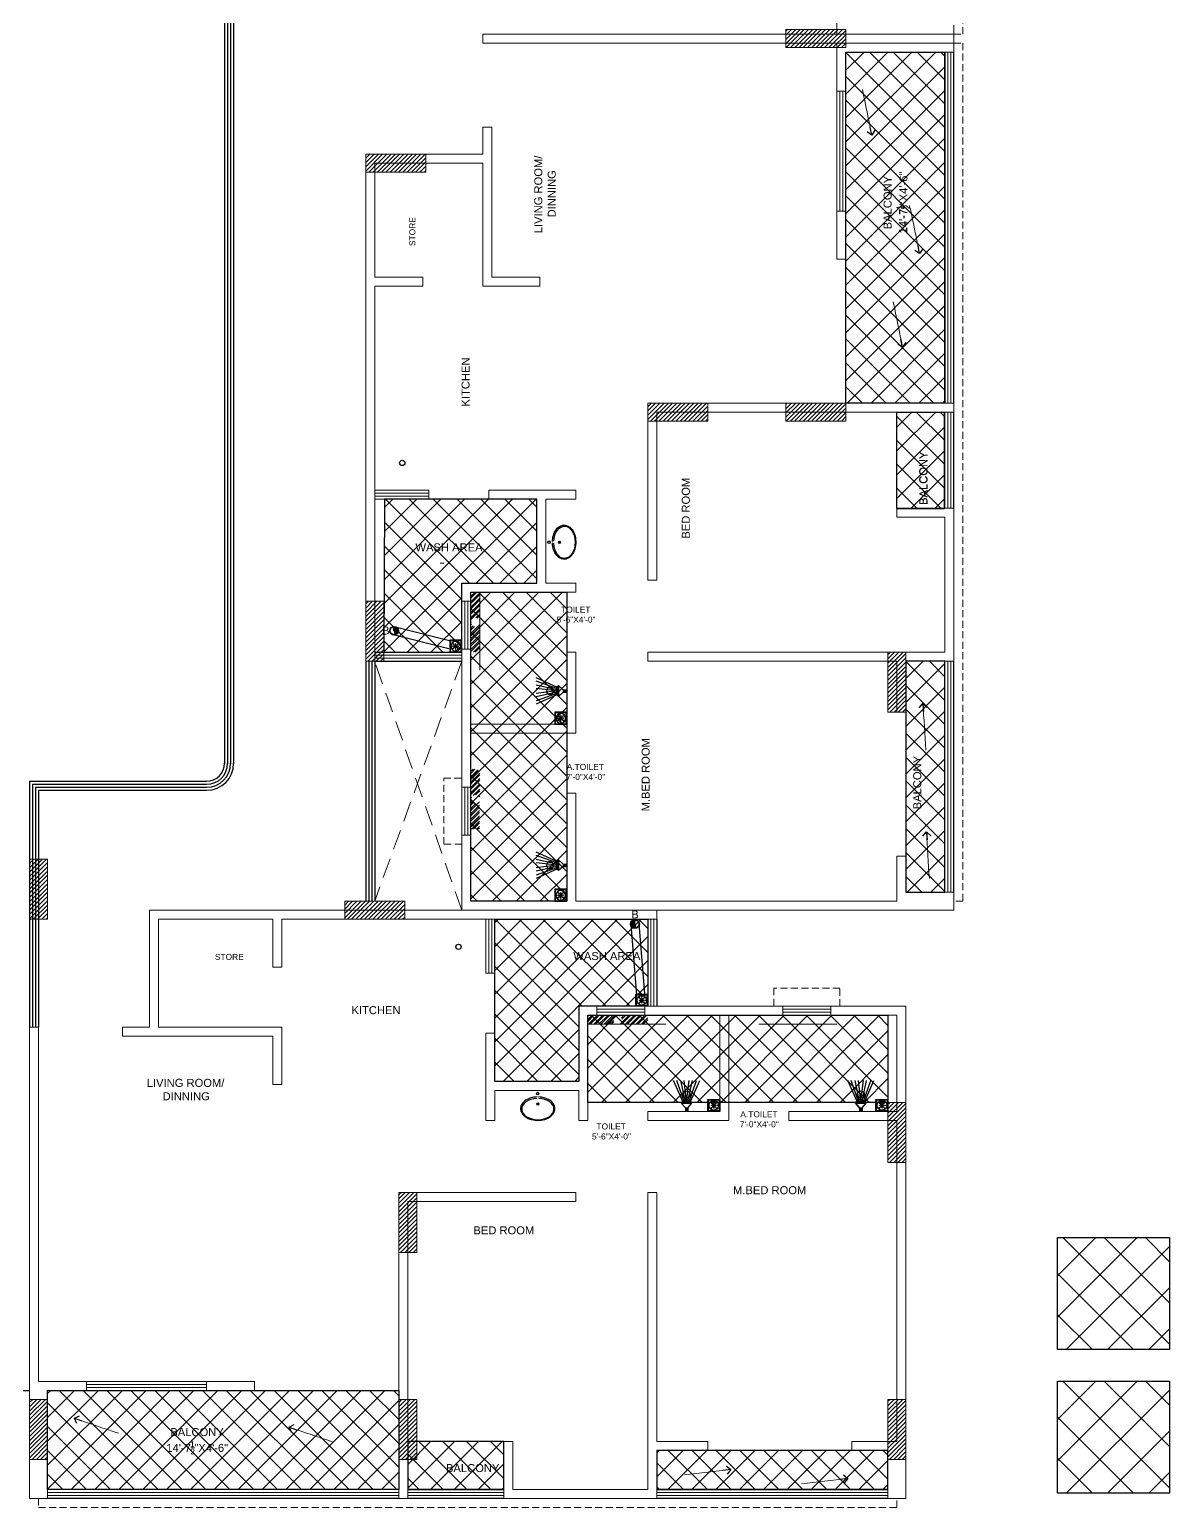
# Model space of a CAD drawing. Header units: inches. Extents: x 1807 to 67852, y 1160 to 20242.
# Drawn here: x 33073 to 33643, y 8234 to 8973 of the extents above; entities that cross this region are included whole.
import ezdxf

# ---------------------------------------------------------------- set-up
doc = ezdxf.new("R2010")
doc.units = ezdxf.units.IN
doc.header["$MEASUREMENT"] = 0
doc.linetypes.add('DASHED', pattern=[0.75, 0.5, -0.25])
doc.layers.get('0').update_dxf_attribs({"lineweight": 20})
for name, color, linetype, lineweight in [('02WINDOW & DOTTED', 8, 'Continuous', 20), ('4 upvc pip hatch', 6, 'Continuous', 5), ('4. UPCV', 6, 'Continuous', 30), ('AP_TEXT', 7, 'Continuous', 13), ('Bathing', 3, 'Continuous', 30), ('column_01', 7, 'Continuous', 18), ('Dummy wall', 8, 'Continuous', 18), ('HATCH', 8, 'Continuous', 0), ('N.WALL', 7, 'Continuous', 25), ('PROJ.', 8, 'DASHED', 20), ('RAILING', 8, 'Continuous', 25), ('Railing 01', 8, 'Continuous', 18), ('SUNK', 216, 'Continuous', 30), ('SUNK HTACH', 165, 'Continuous', 15), ('wall', 7, 'Continuous', 20), ('WINDOW', 8, 'Continuous', 15)]:
    doc.layers.add(name, color=color, linetype=linetype, lineweight=lineweight)
doc.styles.add('Krupalu', font='arial.ttf', dxfattribs={"height": 8})
doc.styles.add('Krupalu 1', font='arial.ttf')
doc.dimstyles.new('Krupalu', dxfattribs={"dimtxt": 4, "dimasz": 4, "dimexe": 0, "dimexo": 0, "dimgap": 0.09, "dimtad": 0, "dimtoh": 1, "dimdec": 0, "dimzin": 3, "dimdsep": 46, "dimlunit": 4, "dimtxsty": 'Krupalu', "dimblk": 'DOTSMALL', "dimcen": 0, "dimse1": 1, "dimse2": 1, "dimclrd": 256, "dimclre": 256, "dimclrt": 7, "dimadec": 0, "dimazin": 0, "dimtfac": 1, "dimtdec": 0, "dimtofl": 0, "dimtmove": 1, "dimatfit": 0, "dimldrblk": 'OPEN90', "dimfxl": 1, "dimtolj": 1, "dimtzin": 0, "dimlwd": -1, "dimarcsym": 0})
pattern_1 = [(45, (-2883.8112, 0), (-1.0606601718, 1.0606601718), [])]
pattern_2 = [(135, (38121.4615, -55328.927), (5.9662135, 5.9662135), []), (45, (38121.4615, -55328.927), (5.9662135, -5.9662135), [])]
pattern_3 = [(45, (-58258.9294, -3500.1794), (1.325825215, -1.325825215), []), (45, (-58258.9294, -3499.2955), (1.325825215, -1.325825215), [])]

# ---------------------------------------------------------------- blocks, each defined once
blk = doc.blocks.new('dfhtutrut')
at = {"layer": 'HATCH'}
h = blk.add_hatch(dxfattribs=at)
h.set_pattern_fill('ANSI31', color=256, scale=12, style=0)
h.set_pattern_definition(pattern_1)
h.paths.add_polyline_path([(143178.93, -630693.73), (143148.93, -630693.73), (143148.93, -630684.73), (143178.93, -630684.73)])
h = blk.add_hatch(dxfattribs=at)
h.set_pattern_fill('ANSI31', color=256, scale=12, style=0)
h.set_pattern_definition(pattern_1)
h.paths.add_polyline_path([(142938.93, -630755.98), (142968.93, -630755.98), (142968.93, -630746.98), (142938.93, -630746.98)])
h = blk.add_hatch(dxfattribs=at)
h.set_pattern_fill('ANSI31', color=256, scale=12, style=0)
h.set_pattern_definition(pattern_1)
h.paths.add_polyline_path([(143079.92, -630880.48), (143109.92, -630880.48), (143109.92, -630871.48), (143079.92, -630871.48)])
h = blk.add_hatch(dxfattribs=at)
h.set_pattern_fill('ANSI31', color=256, scale=12, style=0)
h.set_pattern_definition(pattern_1)
h.paths.add_polyline_path([(143178.93, -630880.48), (143148.93, -630880.48), (143148.93, -630871.48), (143178.93, -630871.48)])
h = blk.add_hatch(dxfattribs=at)
h.set_pattern_fill('ANSI31', color=256, scale=12, style=0)
h.set_pattern_definition(pattern_1)
h.paths.add_polyline_path([(142947.93, -631000.48), (142947.93, -630970.48), (142938.93, -630970.48), (142938.93, -631000.48)])
h = blk.add_hatch(dxfattribs=at)
h.set_pattern_fill('ANSI31', color=256, scale=12, style=0)
h.set_pattern_definition(pattern_1)
h.paths.add_polyline_path([(143199.93, -630995.98), (143199.93, -631025.98), (143208.93, -631025.98), (143208.93, -630995.98)])
h = blk.add_hatch(dxfattribs=at)
h.set_pattern_fill('ANSI31', color=256, scale=12, style=0)
h.set_pattern_definition(pattern_1)
h.paths.add_polyline_path([(142779.93, -631129.48), (142779.93, -631099.48), (142770.93, -631099.48), (142770.93, -631129.48)])
h = blk.add_hatch(dxfattribs=at)
h.set_pattern_fill('ANSI31', color=256, scale=12, style=0)
h.set_pattern_definition(pattern_1)
h.paths.add_polyline_path([(142928.43, -631129.48), (142958.43, -631129.48), (142958.43, -631120.48), (142928.43, -631120.48)])
h = blk.add_hatch(dxfattribs=at)
h.set_pattern_fill('ANSI31', color=256, scale=12, style=0)
h.set_pattern_definition(pattern_1)
h.paths.add_polyline_path([(143208.93, -631220.98), (143208.93, -631250.98), (143199.93, -631250.98), (143199.93, -631220.98)])
h = blk.add_hatch(dxfattribs=at)
h.set_pattern_fill('ANSI31', color=256, scale=12, style=0)
h.set_pattern_definition(pattern_1)
h.paths.add_polyline_path([(142964.43, -631265.98), (142964.43, -631295.98), (142955.43, -631295.98), (142955.43, -631265.98)])
h = blk.add_hatch(dxfattribs=at)
h.set_pattern_fill('ANSI31', color=256, scale=12, style=0)
h.set_pattern_definition(pattern_1)
h.paths.add_polyline_path([(142779.93, -631399.48), (142779.93, -631369.48), (142770.93, -631369.48), (142770.93, -631399.48)])
h = blk.add_hatch(dxfattribs=at)
h.set_pattern_fill('ANSI31', color=256, scale=12, style=0)
h.set_pattern_definition(pattern_1)
h.paths.add_polyline_path([(142964.43, -631399.48), (142964.43, -631369.48), (142955.43, -631369.48), (142955.43, -631399.48)])
h = blk.add_hatch(dxfattribs=at)
h.set_pattern_fill('ANSI31', color=256, scale=12, style=0)
h.set_pattern_definition(pattern_1)
h.paths.add_polyline_path([(143208.93, -631399.48), (143208.93, -631369.48), (143199.93, -631369.48), (143199.93, -631399.48)])
at = {"layer": 'column_01'}
for points in [[(143178.93, -630693.73), (143148.93, -630693.73), (143148.93, -630684.73), (143178.93, -630684.73)], [(142938.93, -630755.98), (142968.93, -630755.98), (142968.93, -630746.98), (142938.93, -630746.98)], [(143079.92, -630880.48), (143109.92, -630880.48), (143109.92, -630871.48), (143079.92, -630871.48)], [(143178.93, -630880.48), (143148.93, -630880.48), (143148.93, -630871.48), (143178.93, -630871.48)], [(142947.93, -631000.48), (142947.93, -630970.48), (142938.93, -630970.48), (142938.93, -631000.48)], [(143199.93, -630995.98), (143199.93, -631025.98), (143208.93, -631025.98), (143208.93, -630995.98)], [(142779.93, -631129.48), (142779.93, -631099.48), (142770.93, -631099.48), (142770.93, -631129.48)], [(142928.43, -631129.48), (142958.43, -631129.48), (142958.43, -631120.48), (142928.43, -631120.48)], [(143208.93, -631220.98), (143208.93, -631250.98), (143199.93, -631250.98), (143199.93, -631220.98)], [(142964.43, -631265.98), (142964.43, -631295.98), (142955.43, -631295.98), (142955.43, -631265.98)], [(142779.93, -631399.48), (142779.93, -631369.48), (142770.93, -631369.48), (142770.93, -631399.48)], [(142964.43, -631399.48), (142964.43, -631369.48), (142955.43, -631369.48), (142955.43, -631399.48)], [(143208.93, -631399.48), (143208.93, -631369.48), (143199.93, -631369.48), (143199.93, -631399.48)]]:
    blk.add_lwpolyline(points, close=True, dxfattribs=at)
blk = doc.blocks.new('Shower')
at = {"layer": 'Bathing'}
h = blk.add_hatch(color=256, dxfattribs=at)
h.paths.add_polyline_path([(60267.42, -3620.43), (60268.65, -3620.43), (60268.65, -3618.64), (60267.42, -3618.64)])
h.paths.add_polyline_path([(60270.16, -3623.63), (60270.73, -3622.8), (60265.35, -3622.8), (60266.15, -3623.63)])
at = {"layer": 'Bathing', "ltscale": 3}
for p, q in [((60267.42, -3620.43), (60267.42, -3618.64)), ((60268.65, -3618.64), (60267.42, -3618.64)), ((60268.65, -3618.64), (60267.42, -3618.64)), ((60268.65, -3620.43), (60268.65, -3618.64)), ((60266.15, -3623.63), (60261.5, -3634)), ((60266.78, -3623.63), (60263.15, -3634)), ((60267.42, -3623.63), (60265.17, -3634)), ((60267.42, -3620.43), (60265.35, -3622.8)), ((60265.35, -3622.8), (60266.15, -3623.63)), ((60270.73, -3622.8), (60265.35, -3622.8)), ((60266.15, -3623.63), (60270.16, -3623.63)), ((60268.04, -3623.63), (60266.8, -3634)), ((60268.65, -3620.43), (60267.42, -3620.43)), ((60268.65, -3620.43), (60267.42, -3620.43)), ((60268.04, -3623.63), (60269.27, -3634)), ((60268.65, -3620.43), (60270.73, -3622.8)), ((60268.65, -3623.63), (60270.9, -3634)), ((60269.29, -3623.63), (60272.92, -3634)), ((60269.92, -3623.63), (60274.57, -3634)), ((60270.16, -3623.63), (60270.73, -3622.8))]:
    blk.add_line(p, q, dxfattribs=at)
for points in [[(60267.42, -3620.43), (60265.35, -3622.8)], [(60270.73, -3622.8), (60268.65, -3620.43)]]:
    blk.add_lwpolyline(points, dxfattribs=at)
blk.add_circle((60268.04, -3627.04), 1.78, dxfattribs=at)
blk = doc.blocks.new('rwrwq')
at = {"layer": 'Bathing'}
for points in [[(19894.37, -3202.34), (19894.37, -3196.34), (19900.37, -3196.34), (19900.37, -3202.34)], [(19894.65, -3202.07), (19894.65, -3196.62), (19900.1, -3196.62), (19900.1, -3202.07)]]:
    blk.add_lwpolyline(points, close=True, dxfattribs=at)
for centre, radius in [((19897.37, -3199.34), 2.42), ((19895.93, -3197.89), 0.129), ((19896.42, -3198.38), 0.129), ((19896.94, -3198.91), 0.129), ((19897.37, -3198.11), 0.129), ((19897.37, -3198.11), 0.129), ((19897.37, -3198.83), 0.129), ((19897.37, -3198.83), 0.129), ((19897.81, -3198.91), 0.129), ((19898.33, -3198.38), 0.129), ((19898.82, -3197.89), 0.129), ((19895.5, -3199.34), 0.129), ((19895.93, -3200.79), 0.129), ((19896.22, -3199.34), 0.129), ((19896.42, -3200.3), 0.129), ((19896.87, -3199.34), 0.129), ((19896.94, -3199.77), 0.129), ((19897.37, -3199.34), 0.129), ((19897.37, -3199.85), 0.129), ((19897.37, -3199.85), 0.129), ((19897.37, -3200.57), 0.129), ((19897.37, -3200.57), 0.129), ((19897.37, -3201.28), 0.129), ((19897.37, -3201.28), 0.129), ((19897.81, -3199.77), 0.129), ((19897.88, -3199.34), 0.129), ((19898.33, -3200.3), 0.129), ((19898.52, -3199.34), 0.129), ((19898.82, -3200.79), 0.129)]:
    blk.add_circle(centre, radius, dxfattribs=at)
blk = doc.blocks.new('_DotSmall')
at = {"color": 0, "linetype": 'ByBlock', "const_width": 0.5}
blk.add_lwpolyline([(-0.0625, 0, 1), (0.0625, 0, 1)], format="xyb", close=True, dxfattribs=at)
blk = doc.blocks.new('_Open90')
at = {"color": 0, "linetype": 'ByBlock', "lineweight": -2}
for p, q in [((0, 0), (-1, 0)), ((-0.5, 0.5), (0, 0)), ((0, 0), (-0.5, -0.5))]:
    blk.add_line(p, q, dxfattribs=at)

msp = doc.modelspace()

# ---------------------------------------------------------------- hatches: boundary and pattern name
at = {"layer": '4 upvc pip hatch', "ltscale": 10}
h = msp.add_hatch(dxfattribs=at)
h.set_pattern_fill('ANSI31', color=256, scale=2, angle=180, style=0)
h.set_pattern_definition([(315, (-9782.81048, 102489.71072), (-0.1767766953, -0.1767766953), [])])
edge = h.paths.add_edge_path()
edge.add_spline(control_points=[(33255.63, 8674.4), (33255.35, 8674.02), (33254.67, 8673.1), (33256.18, 8671.73), (33255.52, 8670.79), (33255.25, 8670.42)], knot_values=[0, 0, 0, 0, 1.259254, 3.09623, 4.348223, 4.348223, 4.348223, 4.348223], degree=3, periodic=0)
edge.add_arc((33255.49, 8672.4), 2, 263.26204, 360)
edge.add_arc((33255.49, 8672.4), 2, 0, 85.93661)
h = msp.add_hatch(dxfattribs=at)
h.set_pattern_fill('ANSI31', color=256, scale=2, angle=180, style=0)
h.set_pattern_definition([(225, (75832.24562, 102343.11293), (0.1767766953, -0.1767766953), [])])
edge = h.paths.add_edge_path()
edge.add_spline(control_points=[(33375.99, 8527.8), (33375.71, 8527.42), (33375.03, 8526.5), (33376.54, 8525.13), (33375.88, 8524.2), (33375.61, 8523.82)], knot_values=[0, 0, 0, 0, 1.259254, 3.09623, 4.348223, 4.348223, 4.348223, 4.348223], degree=3, periodic=0)
edge.add_arc((33375.85, 8525.8), 2, 83.26204, 180)
edge.add_arc((33375.85, 8525.8), 2, 180, 265.93661)
at = {"layer": 'Dummy wall', "ltscale": 10}
h = msp.add_hatch(dxfattribs=at)
h.set_pattern_fill('ANSI32', color=256, scale=5, angle=90, style=0)
h.set_pattern_definition(pattern_3)
h.paths.add_polyline_path([(33293.78, 8661.67), (33298.28, 8661.67), (33298.28, 8672.23), (33298.28, 8673.69), (33298.28, 8676.67, -2.414214), (33296.14, 8678.82, -0.408178), (33298.28, 8676.72), (33298.28, 8679.66), (33298.28, 8681.21), (33298.28, 8691.67), (33293.78, 8691.67), (33293.78, 8667.67)])
h = msp.add_hatch(dxfattribs=at)
h.set_pattern_fill('ANSI32', color=256, scale=5, angle=90, style=0)
h.set_pattern_definition(pattern_3)
h.paths.add_polyline_path([(33298.28, 8591.16), (33298.28, 8592.71), (33298.28, 8601.33), (33297.15, 8603.17), (33293.78, 8603.17), (33293.78, 8594.17), (33293.78, 8573.17), (33294.14, 8573.17), (33294.14, 8587.41, -0.091616), (33294, 8588.17, -1), (33298.28, 8588.17)])
h = msp.add_hatch(dxfattribs=at)
h.set_pattern_fill('ANSI32', color=256, scale=5, angle=90, style=0)
h.set_pattern_definition(pattern_3)
h.paths.add_polyline_path([(33298.14, 8573.17), (33298.14, 8587.41, -0.688072), (33294.14, 8587.41), (33294.14, 8573.17)])
h = msp.add_hatch(dxfattribs=at)
h.set_pattern_fill('ANSI32', color=256, scale=5, angle=180, style=0)
h.set_pattern_definition([(225, (45544.14, 100032.889), (1.325825215, -1.325825215), []), (225, (45543.2561, 100032.889), (1.325825215, -1.325825215), [])])
h.paths.add_polyline_path([(33382.29, 8480.17), (33382.29, 8475.67), (33371.73, 8475.67), (33370.27, 8475.67), (33367.29, 8475.67, 2.414214), (33365.14, 8477.82, 0.408178), (33367.24, 8475.67), (33364.3, 8475.67), (33362.75, 8475.67), (33352.29, 8475.67), (33352.29, 8480.17), (33376.29, 8480.17)])
at = {"layer": 'SUNK HTACH', "ltscale": 10}
h = msp.add_hatch(dxfattribs=at)
h.set_pattern_fill('ANSI37', color=114, scale=67.5, angle=180, style=0)
h.set_pattern_definition(pattern_2)
h.paths.add_polyline_path([(33481.29, 8961.67), (33530.79, 8961.67), (33530.79, 8786.17), (33481.29, 8786.17)])
h = msp.add_hatch(dxfattribs=at)
h.set_pattern_fill('ANSI37', color=114, scale=67.5, angle=180, style=0)
h.set_pattern_definition([(225, (38121.27, 73265.667), (5.9662135, -5.9662135), []), (315, (38121.27, 73265.667), (5.9662135, 5.9662135), [])])
h.paths.add_polyline_path([(33506.6, 8733.56), (33530.6, 8733.56), (33530.6, 8781.56), (33506.6, 8781.56)])
h = msp.add_hatch(dxfattribs=at)
h.set_pattern_fill('ANSI37', color=256, scale=67.5, angle=180, style=0)
h.set_pattern_definition(pattern_2)
h.paths.add_polyline_path([(33326.79, 8738.17), (33326.79, 8696.17), (33289.29, 8696.17), (33289.29, 8661.67), (33250.29, 8661.67), (33250.72, 8738.17), (33326.79, 8738.17)])
h = msp.add_hatch(dxfattribs=at)
h.set_pattern_fill('ANSI37', color=256, scale=67.5, angle=180, style=0)
h.set_pattern_definition(pattern_2)
h.paths.add_polyline_path([(33341.79, 8537.17), (33293.79, 8537.17), (33293.79, 8691.67), (33341.79, 8691.67)])
h = msp.add_hatch(dxfattribs=at)
h.set_pattern_fill('ANSI37', color=114, scale=67.5, angle=180, style=0)
h.set_pattern_definition(pattern_2)
h.paths.add_polyline_path([(33511.29, 8541.67), (33530.79, 8541.67), (33530.79, 8657.17), (33511.29, 8657.17)])
h = msp.add_hatch(dxfattribs=at)
h.set_pattern_fill('ANSI37', color=256, scale=67.5, angle=180, style=0)
h.set_pattern_definition(pattern_2)
h.paths.add_polyline_path([(33382.29, 8484.67), (33347.79, 8484.67), (33347.79, 8447.17), (33305.79, 8447.17), (33305.79, 8528.17), (33382.29, 8528.17)])
h = msp.add_hatch(dxfattribs=at)
h.set_pattern_fill('ANSI37', color=256, scale=67.5, angle=180, style=0)
h.set_pattern_definition(pattern_2)
h.paths.add_polyline_path([(33502.29, 8436.67), (33352.29, 8436.67), (33352.29, 8480.17), (33502.29, 8480.17)])
h = msp.add_hatch(dxfattribs=at)
h.set_pattern_fill('ANSI37', color=114, scale=116.64, style=0)
h.set_pattern_definition([(45, (25535.83, -104632.591), (-10.3096169, 10.3096169), []), (135, (25535.83, -104632.591), (-10.3096169, -10.3096169), [])])
h.paths.add_polyline_path([(33587.01, 8369.07), (33642.99, 8369.07), (33642.99, 8313.08), (33587.01, 8313.08)])
h = msp.add_hatch(dxfattribs=at)
h.set_pattern_fill('ANSI37', color=256, scale=116.64, style=0)
h.set_pattern_definition([(45, (25535.83, -104704.362), (-10.3096169, 10.3096169), []), (135, (25535.83, -104704.362), (-10.3096169, -10.3096169), [])])
h.paths.add_polyline_path([(33587.01, 8297.3), (33642.99, 8297.3), (33642.99, 8241.31), (33587.01, 8241.31)])
h = msp.add_hatch(dxfattribs=at)
h.set_pattern_fill('ANSI37', color=114, scale=67.5, angle=180, style=0)
h.set_pattern_definition(pattern_2)
h.paths.add_polyline_path([(33257.79, 8243.17), (33082.29, 8243.17), (33082.29, 8292.67), (33257.79, 8292.67)])
h = msp.add_hatch(dxfattribs=at)
h.set_pattern_fill('ANSI37', color=114, scale=67.5, angle=180, style=0)
h.set_pattern_definition([(225, (38097.4615, 73325.777), (5.9662135, -5.9662135), []), (315, (38097.4615, 73325.777), (5.9662135, 5.9662135), [])])
h.paths.add_polyline_path([(33310.29, 8267.17), (33262.29, 8267.17), (33262.29, 8243.17), (33310.29, 8243.17)])
h = msp.add_hatch(dxfattribs=at)
h.set_pattern_fill('ANSI37', color=114, scale=67.5, angle=180, style=0)
h.set_pattern_definition(pattern_2)
h.paths.add_polyline_path([(33502.29, 8262.67), (33386.79, 8262.67), (33386.79, 8243.17), (33502.29, 8243.17)])

# ---------------------------------------------------------------- linework, layer by layer
at = {"layer": '02WINDOW & DOTTED', "linetype": 'DASHED', "ltscale": 20}
for p, q in [((33289.29, 8532.67), (33245.79, 8657.17)), ((33289.29, 8657.17), (33245.79, 8537.17))]:
    msp.add_line(p, q, dxfattribs=at)
at = {"layer": '4. UPCV', "ltscale": 10}
for p, q in [((33255.97, 8674.34), (33283.87, 8667.41)), ((33255, 8670.46), (33282.91, 8663.53)), ((33373.79, 8525.63), (33376.68, 8490.49)), ((33377.78, 8526), (33380.66, 8490.86))]:
    msp.add_line(p, q, dxfattribs=at)
for centre, radius in [((33255.49, 8672.4), 2.2), ((33255.49, 8672.4), 2), ((33375.85, 8525.8), 2.2), ((33375.85, 8525.8), 2)]:
    msp.add_circle(centre, radius, dxfattribs=at)
for points in [[(33255.63, 8674.4), (33255.35, 8674.02), (33254.67, 8673.1), (33256.18, 8671.73), (33255.52, 8670.79), (33255.25, 8670.42)], [(33375.99, 8527.8), (33375.71, 8527.42), (33375.03, 8526.5), (33376.54, 8525.13), (33375.88, 8524.2), (33375.61, 8523.82)]]:
    msp.add_open_spline(points, degree=3, knots=[0, 0, 0, 0, 1.259254, 3.096229, 4.348222, 4.348222, 4.348222, 4.348222], dxfattribs=at)
at = {"layer": 'AP_TEXT'}
for p, q in [((33509.84, 8883.23), (33509.84, 8885.07)), ((33510.03, 8883.23), (33510.03, 8885.07)), ((33278.53, 8706.16), (33280.38, 8706.16)), ((33153.83, 8263.93), (33155.67, 8263.93))]:
    msp.add_line(p, q, dxfattribs=at)
at = {"layer": 'Bathing', "extrusion": (2.76424e-10, 0.000530124, 1)}
msp.add_circle((33259.55, 8756.28, 5.09), 1.32, dxfattribs=at)
at = {"layer": 'Bathing'}
for centre, radius in [((33332.9, 8716.69), 0.616), ((33338.12, 8716.63), 0.548), ((33338.12, 8716.63), 0.403), ((33327.27, 8441.06), 0.616), ((33327.33, 8435.84), 0.548), ((33327.33, 8435.84), 0.403)]:
    msp.add_circle(centre, radius, dxfattribs=at)
at = {"layer": 'Bathing', "extrusion": (-0.000530124, -2.76424e-10, 1)}
msp.add_circle((33287.68, 8514.41, -17.2), 1.32, dxfattribs=at)
at = {"layer": 'Bathing', "extrusion": (0, 0, -1)}
msp.add_ellipse((33340.63, 8716.63), major_axis=(0, -8.06), ratio=0.663758, start_param=1.630196, end_param=7.796446, dxfattribs=at)
at = {"layer": 'Bathing'}
msp.add_ellipse((33327.33, 8433.33), major_axis=(8.06, 0), ratio=0.663758, start_param=1.630196, end_param=7.796446, dxfattribs=at)
for points, knots in [([(33334.6, 8717.02), (33334.63, 8718.07), (33334.79, 8719.11), (33335.4, 8721.2), (33335.9, 8722.23), (33337.17, 8723.89), (33337.94, 8724.53), (33339.38, 8725.15), (33340.02, 8725.26), (33341.29, 8725.2), (33341.91, 8725.01), (33343.08, 8724.38), (33343.62, 8723.93), (33344.56, 8722.83), (33344.97, 8722.17), (33345.79, 8720.38), (33346.1, 8719.16), (33346.35, 8716.64), (33346.28, 8715.34), (33345.76, 8712.91), (33345.32, 8711.77), (33344.12, 8709.89), (33343.36, 8709.15), (33341.86, 8708.32), (33341.15, 8708.13), (33340.44, 8708.13)], [1.610972, 1.610972, 1.610972, 1.610972, 1.985827, 1.985827, 2.425311, 2.425311, 2.864794, 2.864794, 3.176532, 3.176532, 3.48827, 3.48827, 3.800008, 3.800008, 4.111746, 4.111746, 4.567037, 4.567037, 5.022328, 5.022328, 5.477619, 5.477619, 5.93291, 5.93291, 6.283185, 6.283185, 6.283185, 6.283185]), ([(33340.44, 8708.13), (33339.98, 8708.13), (33339.51, 8708.21), (33338.21, 8708.66), (33337.41, 8709.25), (33336.09, 8710.82), (33335.55, 8711.81), (33334.84, 8713.97), (33334.64, 8715.12), (33334.6, 8716.29)], [0, 0, 0, 0, 0.227893, 0.227893, 0.667377, 0.667377, 1.10686, 1.10686, 1.523521, 1.523521, 1.523521, 1.523521]), ([(33326.94, 8439.36), (33325.89, 8439.33), (33324.85, 8439.17), (33322.76, 8438.56), (33321.73, 8438.06), (33320.07, 8436.79), (33319.43, 8436.02), (33318.81, 8434.58), (33318.7, 8433.94), (33318.76, 8432.67), (33318.95, 8432.05), (33319.58, 8430.88), (33320.03, 8430.34), (33321.13, 8429.4), (33321.79, 8428.99), (33323.58, 8428.17), (33324.8, 8427.86), (33327.32, 8427.61), (33328.62, 8427.68), (33331.06, 8428.2), (33332.19, 8428.64), (33334.07, 8429.84), (33334.81, 8430.6), (33335.64, 8432.1), (33335.83, 8432.81), (33335.83, 8433.52)], [1.610972, 1.610972, 1.610972, 1.610972, 1.985827, 1.985827, 2.425311, 2.425311, 2.864794, 2.864794, 3.176532, 3.176532, 3.48827, 3.48827, 3.800008, 3.800008, 4.111746, 4.111746, 4.567037, 4.567037, 5.022328, 5.022328, 5.477619, 5.477619, 5.93291, 5.93291, 6.283185, 6.283185, 6.283185, 6.283185]), ([(33335.83, 8433.52), (33335.83, 8433.98), (33335.75, 8434.45), (33335.3, 8435.75), (33334.71, 8436.55), (33333.14, 8437.87), (33332.15, 8438.41), (33329.99, 8439.12), (33328.84, 8439.32), (33327.67, 8439.36)], [0, 0, 0, 0, 0.227893, 0.227893, 0.667377, 0.667377, 1.10686, 1.10686, 1.523521, 1.523521, 1.523521, 1.523521])]:
    msp.add_open_spline(points, degree=3, knots=knots, dxfattribs=at)
at = {"layer": 'PROJ.', "ltscale": 7}
for points in [[(33535.29, 8970.67), (33539.79, 8970.67), (33539.79, 9399.67), (33535.29, 9399.67)], [(33535.29, 8966.17), (33539.79, 8966.17), (33539.79, 8537.17), (33535.29, 8537.17)], [(33289.29, 8565.67), (33280.29, 8565.67), (33280.29, 8598.67), (33289.29, 8598.67)], [(33478.29, 8484.67), (33478.29, 8493.67), (33445.29, 8493.67), (33445.29, 8484.67)], [(33077.79, 8238.67), (33077.79, 8234.17), (33506.79, 8234.17), (33506.79, 8238.67)]]:
    msp.add_lwpolyline(points, dxfattribs=at)
at = {"layer": 'RAILING'}
for p, q in [((33170.79, 9368.17), (33170.79, 8605.97)), ((33172.29, 9368.17), (33172.29, 8605.96)), ((33173.79, 9372.67), (33173.79, 8605.94)), ((33175.29, 9372.67), (33175.29, 8605.93)), ((33530.79, 8786.17), (33530.79, 8961.67)), ((33535.29, 8786.17), (33535.29, 8961.67)), ((33530.79, 8733.67), (33530.79, 8781.67)), ((33535.29, 8733.67), (33535.29, 8781.67)), ((33245.79, 8661.67), (33289.29, 8661.67)), ((33241.29, 8657.17), (33241.29, 8537.17)), ((33242.79, 8657.17), (33242.79, 8537.17)), ((33244.29, 8657.17), (33244.29, 8537.17)), ((33245.79, 8657.17), (33289.29, 8657.17)), ((33245.79, 8657.17), (33245.79, 8537.17)), ((33530.79, 8541.67), (33530.79, 8657.17)), ((33535.29, 8541.67), (33535.29, 8657.17)), ((33073.29, 8597.17), (33073.29, 8474.17)), ((33073.29, 8597.17), (33161.79, 8597.17)), ((33074.79, 8595.67), (33074.79, 8474.17)), ((33074.79, 8595.67), (33161.79, 8595.67)), ((33076.29, 8594.17), (33076.29, 8474.17)), ((33076.29, 8594.17), (33161.79, 8594.17)), ((33077.79, 8592.67), (33077.79, 8474.17)), ((33077.79, 8592.67), (33161.79, 8592.67)), ((33382.29, 8528.17), (33382.29, 8484.67)), ((33386.79, 8528.17), (33386.79, 8484.67)), ((32855.79, 8292.67), (33073.29, 8292.67)), ((33257.79, 8243.17), (33082.29, 8243.17)), ((33257.79, 8238.67), (33082.29, 8238.67)), ((33310.29, 8243.17), (33262.29, 8243.17)), ((33310.29, 8238.67), (33262.29, 8238.67)), ((33502.29, 8243.17), (33386.79, 8243.17)), ((33502.29, 8238.67), (33386.79, 8238.67))]:
    msp.add_line(p, q, dxfattribs=at)
for radius in [13.5, 12, 10.5, 9]:
    msp.add_arc((33161.79, 8606.17), radius, 270, 0, dxfattribs=at)
at = {"layer": 'Railing 01'}
for p, q in [((33532.29, 8786.17), (33532.29, 8961.67)), ((33533.79, 8786.17), (33533.79, 8961.67)), ((33532.29, 8733.67), (33532.29, 8781.67)), ((33533.79, 8733.67), (33533.79, 8781.67)), ((33245.79, 8660.17), (33289.29, 8660.17)), ((33245.79, 8658.67), (33289.29, 8658.67)), ((33532.29, 8541.67), (33532.29, 8657.17)), ((33533.79, 8541.67), (33533.79, 8657.17)), ((33383.79, 8528.17), (33383.79, 8484.67)), ((33385.29, 8528.17), (33385.29, 8484.67)), ((33257.79, 8241.67), (33082.29, 8241.67)), ((33257.79, 8240.17), (33082.29, 8240.17)), ((33310.29, 8241.67), (33262.29, 8241.67)), ((33310.29, 8240.17), (33262.29, 8240.17)), ((33502.29, 8241.67), (33386.79, 8241.67)), ((33502.29, 8240.17), (33386.79, 8240.17))]:
    msp.add_line(p, q, dxfattribs=at)
at = {"layer": 'SUNK'}
for points in [[(33481.29, 8961.67), (33530.79, 8961.67), (33530.79, 8786.17), (33481.29, 8786.17)], [(33506.6, 8733.56), (33530.6, 8733.56), (33530.6, 8781.56), (33506.6, 8781.56)], [(33341.79, 8537.17), (33293.79, 8537.17), (33293.79, 8691.67), (33341.79, 8691.67)], [(33511.29, 8541.67), (33530.79, 8541.67), (33530.79, 8657.17), (33511.29, 8657.17)], [(33502.29, 8436.67), (33352.29, 8436.67), (33352.29, 8480.17), (33502.29, 8480.17)], [(33587.01, 8369.07), (33642.99, 8369.07), (33642.99, 8313.08), (33587.01, 8313.08)], [(33587.01, 8297.3), (33642.99, 8297.3), (33642.99, 8241.31), (33587.01, 8241.31)], [(33257.79, 8243.17), (33082.29, 8243.17), (33082.29, 8292.67), (33257.79, 8292.67)], [(33310.29, 8267.17), (33262.29, 8267.17), (33262.29, 8243.17), (33310.29, 8243.17)], [(33502.29, 8262.67), (33386.79, 8262.67), (33386.79, 8243.17), (33502.29, 8243.17)]]:
    msp.add_lwpolyline(points, close=True, dxfattribs=at)
for points in [[(33326.79, 8738.17), (33250.72, 8738.17), (33250.29, 8661.67), (33289.29, 8661.67), (33289.29, 8696.17), (33326.79, 8696.17), (33326.79, 8738.17)], [(33305.79, 8447.17), (33305.79, 8528.17), (33382.29, 8528.17), (33382.29, 8484.67), (33347.79, 8484.67), (33347.79, 8447.17), (33305.79, 8447.17)]]:
    msp.add_lwpolyline(points, dxfattribs=at)
at = {"layer": 'wall'}
for p, q in [((33476.79, 8994.67), (33476.79, 8970.67)), ((33535.29, 8970.67), (33299.79, 8970.67)), ((33299.79, 8966.17), (33299.79, 8970.67)), ((33299.79, 8970.67), (33299.79, 8966.17)), ((33476.79, 8970.67), (33299.79, 8970.67)), ((33535.29, 8975.17), (33535.29, 8966.17)), ((33535.29, 8961.67), (33535.29, 8970.67)), ((33476.79, 8966.17), (33299.79, 8966.17)), ((33535.29, 8966.17), (33299.79, 8966.17)), ((33476.79, 8942.17), (33476.79, 8966.17)), ((33535.29, 8961.67), (33481.29, 8961.67)), ((33481.29, 8942.17), (33481.29, 8961.67)), ((33476.79, 8942.17), (33481.29, 8942.17)), ((33304.29, 8924.17), (33299.79, 8924.17)), ((33299.79, 8910.67), (33299.79, 8924.17)), ((33304.29, 8849.17), (33304.29, 8924.17)), ((33299.79, 8910.67), (33241.29, 8910.67)), ((33241.29, 8657.17), (33241.29, 8910.67)), ((33299.79, 8906.17), (33245.79, 8906.17)), ((33245.79, 8849.17), (33245.79, 8906.17)), ((33299.79, 8844.67), (33299.79, 8906.17)), ((33476.79, 8858.17), (33476.79, 8882.17)), ((33476.79, 8882.17), (33481.29, 8882.17)), ((33481.29, 8858.17), (33481.29, 8882.17)), ((33476.79, 8858.17), (33481.29, 8858.17)), ((33269.79, 8849.17), (33245.79, 8849.17)), ((33269.79, 8844.67), (33245.79, 8844.67)), ((33245.79, 8657.17), (33245.79, 8844.67)), ((33269.79, 8844.67), (33269.79, 8849.17)), ((33328.29, 8844.67), (33299.79, 8844.67)), ((33328.29, 8849.17), (33304.29, 8849.17)), ((33328.29, 8844.67), (33328.29, 8849.17)), ((33382.29, 8786.17), (33535.29, 8786.17)), ((33382.29, 8697.67), (33382.29, 8786.17)), ((33535.29, 8786.17), (33535.29, 8781.67)), ((33386.79, 8781.67), (33535.29, 8781.67)), ((33386.79, 8697.67), (33386.79, 8781.67)), ((33272.79, 8738.17), (33272.79, 8742.67)), ((33346.29, 8742.67), (33302.79, 8742.67)), ((33302.79, 8738.17), (33302.79, 8742.67)), ((33346.29, 8738.17), (33346.29, 8742.67)), ((33326.79, 8738.17), (33302.79, 8738.17)), ((33326.79, 8696.17), (33326.79, 8738.17)), ((33346.29, 8738.17), (33331.29, 8738.17)), ((33331.29, 8696.17), (33331.29, 8738.17)), ((33506.79, 8733.67), (33535.29, 8733.67)), ((33506.79, 8729.17), (33506.79, 8733.67)), ((33535.29, 8657.17), (33535.29, 8733.67)), ((33506.79, 8729.17), (33530.79, 8729.17)), ((33530.79, 8661.67), (33530.79, 8729.17)), ((33289.29, 8696.17), (33289.29, 8687.17)), ((33289.29, 8696.17), (33326.79, 8696.17)), ((33331.29, 8696.17), (33346.29, 8696.17)), ((33346.29, 8691.67), (33346.29, 8696.17)), ((33382.29, 8697.67), (33386.79, 8697.67)), ((33293.79, 8691.67), (33293.79, 8687.17)), ((33293.79, 8691.67), (33346.29, 8691.67)), ((33298.29, 8691.67), (33298.29, 8652.66)), ((33289.29, 8687.17), (33293.79, 8687.17)), ((33289.29, 8663.17), (33293.79, 8663.17)), ((33289.29, 8663.17), (33289.29, 8594.17)), ((33293.79, 8663.17), (33293.79, 8594.17)), ((33341.79, 8661.67), (33346.29, 8661.67)), ((33341.79, 8625.67), (33341.79, 8661.67)), ((33346.29, 8621.17), (33346.29, 8661.67)), ((33382.29, 8657.17), (33382.29, 8661.67)), ((33382.29, 8661.67), (33530.79, 8661.67)), ((33245.79, 8657.17), (33241.29, 8657.17)), ((33382.29, 8657.17), (33506.79, 8657.17)), ((33506.79, 8631.67), (33506.79, 8657.17)), ((33511.29, 8631.67), (33511.29, 8657.17)), ((33511.29, 8657.17), (33535.29, 8657.17)), ((33511.29, 8631.67), (33506.79, 8631.67)), ((33293.79, 8625.67), (33341.79, 8625.67)), ((33293.79, 8621.17), (33346.29, 8621.17)), ((33289.29, 8594.17), (33293.79, 8594.17)), ((33341.79, 8537.17), (33341.79, 8591.17)), ((33341.79, 8591.17), (33346.29, 8591.17)), ((33346.29, 8537.17), (33346.29, 8591.17)), ((33289.29, 8570.17), (33293.79, 8570.17)), ((33289.29, 8570.17), (33289.29, 8532.67)), ((33293.79, 8570.17), (33293.79, 8537.17)), ((33506.79, 8537.17), (33506.79, 8559.67)), ((33511.29, 8559.67), (33506.79, 8559.67)), ((33511.29, 8541.67), (33511.29, 8559.67)), ((33511.29, 8541.67), (33535.29, 8541.67)), ((33535.29, 8541.67), (33535.29, 8532.67)), ((33133.29, 8474.17), (33133.29, 8532.67)), ((33386.79, 8532.67), (33133.29, 8532.67)), ((33289.29, 8532.67), (33535.29, 8532.67)), ((33293.79, 8537.17), (33341.79, 8537.17)), ((33346.29, 8537.17), (33506.79, 8537.17)), ((33386.79, 8528.17), (33386.79, 8532.67)), ((33137.79, 8474.17), (33137.79, 8528.17)), ((33194.79, 8528.17), (33137.79, 8528.17)), ((33194.79, 8504.17), (33194.79, 8528.17)), ((33199.29, 8504.17), (33199.29, 8528.17)), ((33386.79, 8528.17), (33199.29, 8528.17)), ((33199.29, 8504.17), (33194.79, 8504.17)), ((33305.79, 8501.17), (33301.29, 8501.17)), ((33347.79, 8484.67), (33356.79, 8484.67)), ((33347.79, 8484.67), (33347.79, 8447.17)), ((33356.79, 8484.67), (33356.79, 8480.17)), ((33380.79, 8484.67), (33380.79, 8480.17)), ((33380.79, 8484.67), (33449.79, 8484.67)), ((33449.79, 8484.67), (33449.79, 8480.17)), ((33473.79, 8484.67), (33473.79, 8480.17)), ((33473.79, 8484.67), (33511.29, 8484.67)), ((33511.29, 8484.67), (33511.29, 8238.67)), ((33073.29, 8238.67), (33073.29, 8474.17)), ((33077.79, 8474.17), (33073.29, 8474.17)), ((33077.79, 8297.17), (33077.79, 8474.17)), ((33119.79, 8469.67), (33119.79, 8474.17)), ((33133.29, 8474.17), (33119.79, 8474.17)), ((33199.29, 8474.17), (33137.79, 8474.17)), ((33199.29, 8445.67), (33199.29, 8474.17)), ((33352.29, 8480.17), (33356.79, 8480.17)), ((33352.29, 8480.17), (33352.29, 8427.67)), ((33352.29, 8475.67), (33391.3, 8475.67)), ((33380.79, 8480.17), (33449.79, 8480.17)), ((33418.29, 8480.17), (33418.29, 8432.17)), ((33422.79, 8480.17), (33422.79, 8427.67)), ((33437.79, 8475.67), (33476.79, 8475.67)), ((33473.79, 8480.17), (33506.79, 8480.17)), ((33506.79, 8480.17), (33506.79, 8432.17)), ((33194.79, 8469.67), (33119.79, 8469.67)), ((33194.79, 8445.67), (33194.79, 8469.67)), ((33301.29, 8427.67), (33301.29, 8471.17)), ((33305.79, 8471.17), (33301.29, 8471.17)), ((33305.79, 8447.17), (33305.79, 8471.17)), ((33199.29, 8445.67), (33194.79, 8445.67)), ((33347.79, 8447.17), (33305.79, 8447.17)), ((33305.79, 8427.67), (33305.79, 8442.67)), ((33347.79, 8442.67), (33305.79, 8442.67)), ((33347.79, 8442.67), (33347.79, 8427.67)), ((33382.29, 8432.17), (33382.29, 8427.67)), ((33418.29, 8432.17), (33382.29, 8432.17)), ((33506.79, 8432.17), (33452.79, 8432.17)), ((33452.79, 8432.17), (33452.79, 8427.67)), ((33305.79, 8427.67), (33301.29, 8427.67)), ((33352.29, 8427.67), (33347.79, 8427.67)), ((33422.79, 8427.67), (33382.29, 8427.67)), ((33506.79, 8427.67), (33452.79, 8427.67)), ((33506.79, 8427.67), (33506.79, 8267.17)), ((33257.79, 8391.67), (33257.79, 8238.67)), ((33346.29, 8391.67), (33257.79, 8391.67)), ((33262.29, 8387.17), (33262.29, 8238.67)), ((33346.29, 8387.17), (33262.29, 8387.17)), ((33346.29, 8391.67), (33346.29, 8387.17)), ((33386.79, 8391.67), (33382.29, 8391.67)), ((33382.29, 8391.67), (33382.29, 8243.17)), ((33386.79, 8391.67), (33386.79, 8267.17)), ((33101.79, 8297.17), (33077.79, 8297.17)), ((33101.79, 8297.17), (33101.79, 8292.67)), ((33185.79, 8297.17), (33161.79, 8297.17)), ((33161.79, 8297.17), (33161.79, 8292.67)), ((33185.79, 8297.17), (33185.79, 8292.67)), ((33082.29, 8238.67), (33082.29, 8292.67)), ((33101.79, 8292.67), (33082.29, 8292.67)), ((33185.79, 8292.67), (33161.79, 8292.67)), ((33310.29, 8267.17), (33310.29, 8238.67)), ((33314.79, 8267.17), (33310.29, 8267.17)), ((33314.79, 8267.17), (33314.79, 8243.17)), ((33412.29, 8267.17), (33386.79, 8267.17)), ((33412.29, 8262.67), (33412.29, 8267.17)), ((33506.79, 8267.17), (33484.29, 8267.17)), ((33484.29, 8262.67), (33484.29, 8267.17)), ((33412.29, 8262.67), (33386.79, 8262.67)), ((33386.79, 8262.67), (33386.79, 8238.67)), ((33502.29, 8262.67), (33484.29, 8262.67)), ((33502.29, 8262.67), (33502.29, 8238.67)), ((33082.29, 8238.67), (33073.29, 8238.67)), ((33257.79, 8238.67), (33262.29, 8238.67)), ((33386.79, 8238.67), (33310.29, 8238.67)), ((33382.29, 8243.17), (33314.79, 8243.17)), ((33502.29, 8238.67), (33511.29, 8238.67))]:
    msp.add_line(p, q, dxfattribs=at)
at = {"layer": 'WINDOW'}
for p, q in [((33476.79, 8882.17), (33476.79, 8942.17)), ((33478.29, 8882.17), (33478.29, 8942.17)), ((33479.79, 8882.17), (33479.79, 8942.17)), ((33481.29, 8882.17), (33481.29, 8942.17)), ((33272.79, 8742.67), (33245.79, 8742.67)), ((33272.79, 8741.17), (33245.79, 8741.17)), ((33272.79, 8739.67), (33245.79, 8739.67)), ((33272.79, 8738.17), (33245.79, 8738.17)), ((33289.29, 8687.17), (33289.29, 8663.17)), ((33290.79, 8687.17), (33290.79, 8663.17)), ((33292.29, 8687.17), (33292.29, 8663.17)), ((33293.79, 8687.17), (33293.79, 8663.17)), ((33289.29, 8594.17), (33289.29, 8570.17)), ((33290.79, 8594.17), (33290.79, 8570.17)), ((33292.29, 8594.17), (33292.29, 8570.17)), ((33293.79, 8594.17), (33293.79, 8570.17)), ((33301.29, 8501.17), (33301.29, 8528.17)), ((33302.79, 8501.17), (33302.79, 8528.17)), ((33304.29, 8501.17), (33304.29, 8528.17)), ((33305.79, 8501.17), (33305.79, 8528.17)), ((33356.79, 8484.67), (33380.79, 8484.67)), ((33356.79, 8483.17), (33380.79, 8483.17)), ((33356.79, 8481.67), (33380.79, 8481.67)), ((33449.79, 8484.67), (33473.79, 8484.67)), ((33449.79, 8483.17), (33473.79, 8483.17)), ((33449.79, 8481.67), (33473.79, 8481.67)), ((33356.79, 8480.17), (33380.79, 8480.17)), ((33449.79, 8480.17), (33473.79, 8480.17)), ((33161.79, 8297.17), (33101.79, 8297.17)), ((33161.79, 8295.67), (33101.79, 8295.67)), ((33161.79, 8294.17), (33101.79, 8294.17)), ((33161.79, 8292.67), (33101.79, 8292.67))]:
    msp.add_line(p, q, dxfattribs=at)

# ---------------------------------------------------------------- block references
at = {"layer": 'Bathing', "xscale": -1, "rotation": 270}
for name, p in [('rwrwq', (36485.62, -11232.7)), ('Shower', (36960.42, -51625.75)), ('rwrwq', (36538.12, -11268.7)), ('Shower', (36960.42, -51712.86)), ('rwrwq', (36538.12, -11357.2))]:
    msp.add_blockref(name, p, dxfattribs=at)
at = {"layer": 'Bathing', "rotation": 180}
for name, p in [('rwrwq', (53276.66, 5288.33)), ('Shower', (93669.71, 4813.54)), ('Shower', (93756.82, 4813.54)), ('rwrwq', (53312.66, 5235.83)), ('rwrwq', (53396.66, 5235.83))]:
    msp.add_blockref(name, p, dxfattribs=at)
at = {"layer": 'column_01'}
msp.add_blockref('dfhtutrut', (-109697.64, 639657.65), dxfattribs=at)

# ---------------------------------------------------------------- texts
at = {"layer": '4. UPCV', "ltscale": 10, "style": 'Krupalu 1'}
msp.add_text('B', height=4, rotation=360, dxfattribs=at).set_placement((33249.5, 8670.52))
msp.add_text('B', height=4, dxfattribs=at).set_placement((33374.01, 8528.63))
msp.add_text('B', height=4, dxfattribs=at).set_placement((33374.01, 8528.63))
at = {"layer": 'AP_TEXT', "style": 'Krupalu 1'}
for s, height, p in [('LIVING ROOM/', 4, (33329.55, 8871.11)), ('DINNING', 4, (33336.27, 8879.04)), ('BALCONY', 4, (33504.12, 8873.05)), ('"X4\'-6"', 4, (33512.03, 8885.07)), ('1', 2.8, (33509.37, 8882.96)), ('1', 2.8, (33509.57, 8882.96)), ("14'-7", 4, (33511.84, 8871.06)), ("14'-7", 4, (33512.03, 8871.06)), ('2', 2.8, (33513.1, 8883.14)), ('2', 2.8, (33513.29, 8883.14)), ('STORE ', 3, (33266.09, 8864.72)), ('KITCHEN', 4, (33293.21, 8784.46)), ('BALCONY', 4, (33521.92, 8735.29)), ('BALCONY', 4, (33522.11, 8735.29)), ('BED ROOM', 4, (33403.28, 8718.45)), ('M.BED ROOM', 4, (33383.2, 8582.1)), ('BALCONY', 4, (33518.94, 8583.14))]:
    msp.add_text(s, height=height, rotation=90, dxfattribs=at).set_placement(p)
for s, height, p in [('WASH AREA', 4, (33266.15, 8712.07)), ('TOILET', 3, (33338.94, 8681.48)), ('5\'-6"X4\'-0"', 3, (33336.67, 8676.48)), ('7\'-0"X4\'-0"', 3, (33341.48, 8597.86)), ('A.TOILET', 3, (33341.74, 8602.86)), ('STORE ', 3, (33165.9, 8507.87)), ('WASH AREA', 4, (33345.05, 8507.81)), ('KITCHEN', 4, (33234.17, 8480.76)), ('LIVING ROOM/', 4, (33131.86, 8444.41)), ('DINNING', 4, (33139.8, 8437.7)), ('A.TOILET', 3, (33428.52, 8429.22)), ('TOILET', 3, (33356.63, 8423.13)), ('7\'-0"X4\'-0"', 3, (33428.26, 8424.22)), ('5\'-6"X4\'-0"', 3, (33354.36, 8418.12)), ('M.BED ROOM', 4, (33424.87, 8390.76)), ('BED ROOM', 4, (33295.12, 8370.69)), ('BALCONY', 4, (33143.65, 8269.84)), ('1', 2.8, (33153.56, 8264.4)), ("14'-7", 4, (33141.66, 8261.93)), ('2', 2.8, (33153.74, 8260.67)), ('"X4\'-6"', 4, (33155.67, 8261.93)), ('BALCONY', 4, (33281.42, 8251.85))]:
    msp.add_text(s, height=height, dxfattribs=at).set_placement(p)

# ---------------------------------------------------------------- leaders
at = {"layer": 'N.WALL', "color": 1, "path_type": 1}
for points in [[(33494.23, 8920.21), (33489.52, 8943.03)], [(33518.15, 8860.92), (33513.43, 8883.74)], [(33509.63, 8814.08), (33504.92, 8836.9)], [(33519.82, 8636.05), (33521.17, 8612.78)], [(33521.65, 8571.81), (33522.99, 8548.54)], [(33095.7, 8278.73), (33117.76, 8271.23)], [(33202.97, 8274.32), (33225.04, 8266.82)], [(33423.79, 8253.06), (33400.64, 8250.42)], [(33482.25, 8248.64), (33459.1, 8246)]]:
    msp.add_leader(points, dimstyle='Krupalu', override={"dimgap": 0.09, "dimtad": 0, "dimclrd": 1}, dxfattribs=at)

doc.saveas('drawing.dxf')
